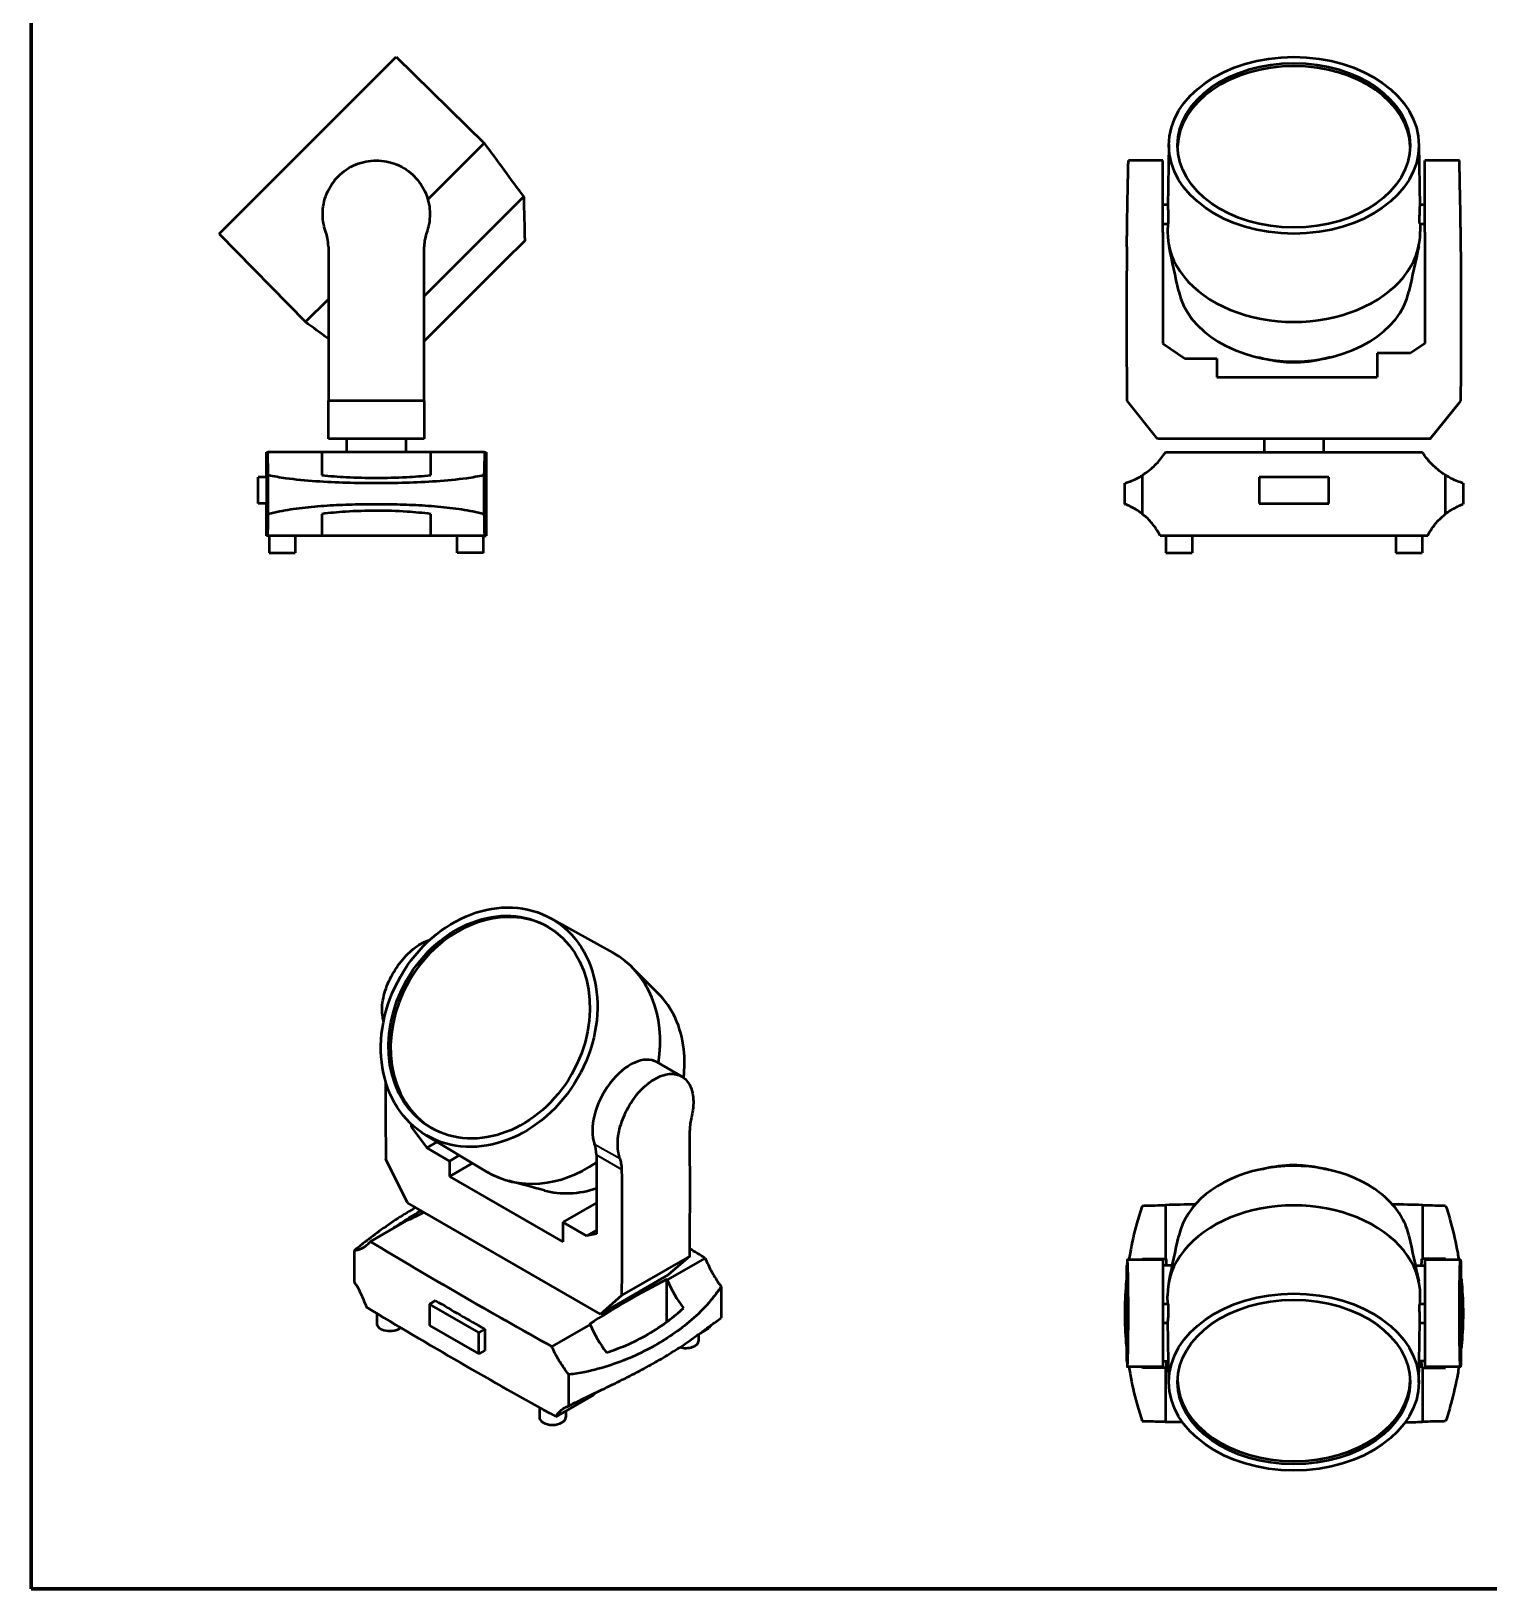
# Model space of a CAD drawing. Header units: millimetres. Extents: x 20 to 2980, y 20 to 2980.
# Drawn here: x 20 to 1693, y 20 to 1807 of the extents above; entities that cross this region are included whole.
import ezdxf

# ---------------------------------------------------------------- set-up
doc = ezdxf.new("R2010")
doc.units = ezdxf.units.MM
for name, color, linetype, lineweight in [('Border (ANSI)', 7, 'Continuous', 70), ('Visible (ISO)', 7, 'Continuous', 50), ('Visible Narrow (ISO)', 7, 'Continuous', 35)]:
    doc.layers.add(name, color=color, linetype=linetype, lineweight=lineweight)

# ---------------------------------------------------------------- blocks, each defined once
blk = doc.blocks.new('Borders Chauvet')
at = {"layer": 'Border (ANSI)'}
for p, q in [((20, 20), (20, 2980)), ((2980, 20), (20, 20))]:
    blk.add_line(p, q, dxfattribs=at)

msp = doc.modelspace()

# ---------------------------------------------------------------- linework, layer by layer
at = {"layer": 'Visible (ISO)'}
for p, q in [((235.8, 1574.8), (438.8, 1777.7)), ((438.8, 1777.7), (539.9, 1678.7)), ((475.3, 1614.2), (539.9, 1678.7)), ((1325.7, 1677.3), (1324.7, 1606.2)), ((1612.7, 1677.3), (1613.8, 1606.2)), ((1319, 1658.9), (1279.3, 1658.9)), ((1319, 1576.7), (1319, 1658.9)), ((1619.4, 1576.7), (1619.4, 1658.9)), ((1659.2, 1658.9), (1619.4, 1658.9)), ((1319, 1608.4), (1324.7, 1608.4)), ((1613.8, 1608.4), (1619.4, 1608.4)), ((235.8, 1574.8), (334.8, 1473.7)), ((1319, 1586.4), (1324.7, 1586.4)), ((1319, 1576.7), (1319, 1559.9)), ((1324.4, 1586.4), (1324.2, 1577.3)), ((1613.8, 1586.4), (1619.4, 1586.4)), ((1614.1, 1586.4), (1614.2, 1577.3)), ((1619.4, 1576.7), (1619.4, 1559.9)), ((361.1, 1559.9), (361.1, 1383.2)), ((471.1, 1383.2), (471.1, 1559.9)), ((586.5, 1566.9), (563.4, 1543.9)), ((1319, 1559.9), (1319, 1449.1)), ((1619.4, 1559.9), (1619.4, 1449.1)), ((563.4, 1543.9), (471.1, 1451.6)), ((334.8, 1473.7), (361.1, 1500)), ((1319, 1449.1), (1344, 1431.9)), ((1619.4, 1449.1), (1603.2, 1437.9)), ((1344, 1431.9), (1380.7, 1431.9)), ((1380.7, 1431.9), (1380.7, 1410.5)), ((1603.2, 1437.9), (1564.7, 1437.9)), ((1564.7, 1437.9), (1564.7, 1410.5)), ((1380.7, 1410.5), (1564.7, 1410.5)), ((471.1, 1383.2), (361.1, 1383.2)), ((361.1, 1339.4), (361.1, 1383.2)), ((471.1, 1383.2), (471.1, 1339.4)), ((1312.7, 1339.4), (1277.7, 1383.2)), ((1625.8, 1339.4), (1660.8, 1383.2)), ((290.1, 1324.1), (291.6, 1324.1)), ((290.1, 1295.4), (290.1, 1324.1)), ((353.6, 1324.1), (291.6, 1324.1)), ((478.6, 1324.1), (353.6, 1324.1)), ((353.6, 1324.1), (353.6, 1297.8)), ((471.1, 1339.4), (361.1, 1339.4)), ((382.1, 1339.4), (382.1, 1324.1)), ((450.1, 1339.4), (450.1, 1324.1)), ((540.3, 1324.1), (478.6, 1324.1)), ((478.6, 1297.8), (478.6, 1324.1)), ((540.3, 1324.1), (542.1, 1324.1)), ((542.1, 1324.1), (542.1, 1228.4)), ((1625.8, 1339.4), (1312.7, 1339.4)), ((1321.7, 1324.1), (1616.7, 1324.1)), ((1435.2, 1339.4), (1435.2, 1324.1)), ((1503.2, 1339.4), (1503.2, 1324.1)), ((290.2, 1295.4), (280.5, 1295.4)), ((280.5, 1265.4), (280.5, 1295.4)), ((290.2, 1295.4), (290.2, 1265.4)), ((292.2, 1253.5), (292.2, 1297.7)), ((539.6, 1297.7), (539.6, 1253.6)), ((1275.1, 1264.7), (1275.1, 1288.6)), ((1295, 1297.6), (1295, 1253.6)), ((1509.2, 1295.4), (1429.2, 1295.4)), ((1429.2, 1295.4), (1429.2, 1265.4)), ((1509.2, 1265.4), (1509.2, 1295.4)), ((1643.4, 1253.5), (1643.4, 1297.7)), ((1663.4, 1288.6), (1663.4, 1264.7)), ((290.2, 1265.4), (280.5, 1265.4)), ((290.1, 1228.4), (290.1, 1265.4)), ((353.6, 1253.3), (353.6, 1228.4)), ((478.6, 1228.4), (478.6, 1253.3)), ((1429.2, 1265.4), (1509.2, 1265.4)), ((291.8, 1228.4), (290.1, 1228.4)), ((353.6, 1228.4), (291.8, 1228.4)), ((293, 1228.4), (293, 1208.6)), ((323.2, 1228.4), (323.2, 1208.6)), ((478.6, 1228.4), (353.6, 1228.4)), ((540.2, 1228.4), (478.6, 1228.4)), ((509, 1208.6), (509, 1228.4)), ((539.2, 1208.6), (539.2, 1228.4)), ((540.2, 1228.4), (542.1, 1228.4)), ((1622.8, 1228.4), (1315.7, 1228.4)), ((1322.2, 1228.4), (1322.2, 1208.6)), ((1352.3, 1228.4), (1352.3, 1208.6)), ((1586.2, 1228.4), (1586.2, 1208.6)), ((1616.3, 1228.4), (1616.3, 1208.6)), ((293, 1208.6), (323.2, 1208.6)), ((539.2, 1208.6), (509, 1208.6)), ((1322.2, 1208.6), (1352.3, 1208.6)), ((1586.2, 1208.6), (1616.3, 1208.6)), ((615.9, 789.6), (687.4, 750.1)), ((766.8, 607.9), (738.4, 624.2)), ((456.3, 553.3), (456.3, 550)), ((458.5, 551.3), (456.3, 550)), ((456.3, 550), (474, 525.9)), ((472.4, 541.1), (542.4, 499)), ((486.1, 532.9), (474, 525.9)), ((474, 525.9), (500, 510.9)), ((451.8, 463.1), (427.1, 513.1)), ((511.6, 517.5), (500, 510.9)), ((500, 510.9), (500, 493.3)), ((526.4, 508.6), (500, 493.3)), ((668.8, 517.9), (668.8, 427.4)), ((500, 493.3), (630.1, 418.2)), ((648.3, 497.5), (648.3, 497.5)), ((673.3, 335.3), (451.8, 463.1)), ((668.8, 463), (630.1, 440.6)), ((1321.7, 460.3), (1321.7, 398.7)), ((1616.7, 460.4), (1616.7, 398.7)), ((452.9, 443.8), (409.3, 418.6)), ((452.9, 443.8), (453.7, 443.4)), ((657.3, 424.9), (630.1, 440.6)), ((630.1, 440.6), (630.1, 418.2)), ((668.8, 431.5), (657.3, 424.9)), ((668.8, 427.4), (657.3, 424.9)), ((390.8, 408.2), (390.8, 372.3)), ((775.8, 401.7), (698, 356.8)), ((793.6, 399.6), (749.9, 374.4)), ((775.8, 401.7), (751, 380.2)), ((1319, 397.7), (1278.1, 397.7)), ((1295.3, 398.7), (1321.7, 398.7)), ((1319, 397.7), (1319, 274.7)), ((1322.8, 398.7), (1321.7, 398.7)), ((1616.7, 398.7), (1615.7, 398.7)), ((1643.1, 398.7), (1616.7, 398.7)), ((1619.4, 397.7), (1619.4, 274.7)), ((1660.4, 397.7), (1619.4, 397.7)), ((751, 380.2), (673.3, 335.3)), ((1277.1, 391.2), (1277.6, 391.2)), ((1277.1, 391.2), (1277.1, 281.2)), ((1329.8, 391.2), (1319, 391.2)), ((1332.3, 391.2), (1332.3, 391.2)), ((1608.6, 391.2), (1619.4, 391.2)), ((1661.3, 391.2), (1660.9, 391.2)), ((1661.3, 281.2), (1661.3, 391.2)), ((749.9, 374.4), (749.2, 374.8)), ((749.2, 374.8), (749.2, 326)), ((811.9, 366.9), (811.9, 330.9)), ((484.2, 350.7), (477.3, 346.7)), ((533.8, 314), (477.3, 346.7)), ((477.3, 346.7), (477.3, 322.2)), ((673.3, 335.3), (698, 356.8)), ((1319, 347.2), (1324.7, 347.2)), ((1324.4, 347.2), (1324.2, 356.3)), ((1613.8, 347.2), (1619.4, 347.2)), ((1614.1, 347.2), (1614.2, 356.3)), ((416.7, 336), (416.7, 324.6)), ((477.3, 322.2), (533.8, 289.5)), ((661.5, 323.4), (617.7, 298.1)), ((660.8, 323.8), (661.5, 323.4)), ((1319, 325.2), (1324.7, 325.2)), ((1325.7, 256.2), (1324.7, 327.4)), ((1612.7, 256.2), (1613.8, 327.4)), ((1613.8, 325.2), (1619.4, 325.2)), ((540.7, 318), (533.8, 314)), ((533.8, 289.5), (533.8, 314)), ((540.7, 318), (540.7, 293.5)), ((786.2, 305), (786.2, 312.1)), ((797.7, 319), (787.7, 313.1)), ((540.7, 293.5), (533.8, 289.5)), ((1277.6, 281.2), (1277.1, 281.2)), ((1319, 274.7), (1278.1, 274.7)), ((1321.7, 273.7), (1295.3, 273.7)), ((1319, 281.2), (1325.4, 281.2)), ((1321.7, 273.7), (1322.8, 273.7)), ((1321.7, 273.7), (1321.7, 211.9)), ((1619.4, 281.2), (1613.1, 281.2)), ((1615.7, 273.7), (1616.7, 273.7)), ((1616.7, 273.7), (1616.7, 211.6)), ((1616.7, 273.7), (1643.1, 273.7)), ((1660.4, 274.7), (1619.4, 274.7)), ((1660.9, 281.2), (1661.3, 281.2)), ((637, 229.9), (637, 265.9)), ((665.8, 242.8), (622.1, 217.5)), ((603.3, 228), (603.3, 216.9)), ((633.5, 224.1), (633.5, 216.9))]:
    msp.add_line(p, q, dxfattribs=at)
for centre, radius, start, end in [((8841.3, 1476.9), 7564.2, 179.37153, 180.71002), ((-5902.8, 1476.9), 7564.2, 359.28998, 0.62847), ((1469.9, -5586.2), 6048.4, 91.07877, 91.40395), ((1469.9, -5586.2), 6048.4, 88.60915, 88.93515), ((338.3, 336.2), 986.4, 3.1963, 3.6327), ((2600.2, 336.2), 986.4, 176.3673, 176.8037), ((338.3, 336.2), 986.4, 356.3673, 356.8037), ((2600.2, 336.2), 986.4, 183.1963, 183.6327), ((1474.6, 6987.1), 6777, 268.70707, 268.87178), ((1474.6, 6987.1), 6777, 271.03539, 271.20135)]:
    msp.add_arc(centre, radius, start, end, dxfattribs=at)
for centre, major_axis, ratio in [((1469.2, 1676.3), (-143.5, 0), 0.707107), ((1469.2, 1676.3), (-133.5, 0), 0.707107), ((545.7, 664.5), (71.7, 124.3), 0.816497), ((545.7, 664.5), (66.7, 115.6), 0.816497), ((1469.2, 257.3), (-143.5, 0), 0.707107), ((1469.2, 257.3), (-133.5, 0), 0.707107)]:
    msp.add_ellipse(centre, major_axis=major_axis, ratio=ratio, dxfattribs=at)
for centre, major_axis, ratio, start_param, end_param in [((1469.2, 1672.7), (-133.5, 0), 0.707107, 3.16032, 6.264458), ((490.7, 1522.8), (94.5, 94.4), 0.000437, 6.282676, 7.119323), ((490.7, 1522.8), (-94.5, -94.4), 0.000437, 3.97773, 4.449789), ((1469.2, 1576.2), (145, 0), 0.707107, 3.130992, 6.293786), ((490.7, 1522.8), (-94.5, -94.4), 0.000437, 4.44979, 4.920885), ((1469.2, 1522.8), (133.6, 0.1), 0.706764, 3.291835, 6.131499), ((548.2, 663), (-66.8, -115.6), 0.816497, 3.154835, 6.269943), ((616.4, 623.6), (72.5, 125.6), 0.816497, 5.150399, 6.298178), ((654.2, 601.8), (66.9, 115.7), 0.816244, 5.447732, 6.069689), ((707.6, 571), (30.7, 53.3), 0.57735, 0, 2.699331), ((654.2, 601.8), (-66.9, -115.7), 0.816244, 2.048555, 2.306139), ((5775.4, -2498.2), (-3782.1, 6550.8), 0.57735, 0.783357, 0.79779), ((-4572.5, 3566), (3782.1, -6550.8), 0.57735, 0.773006, 0.796367), ((633.4, 497.5), (-25, -43.3), 0.57735, 2.356194, 2.699331), ((616.4, 623.6), (-72.5, -125.6), 0.816497, 6.268193, 7.328389), ((-4650.3, 3521.1), (-3782.1, 6550.8), 0.57735, 3.914599, 3.93796), ((1469.2, 410.8), (-133.6, 0.1), 0.707449, 3.876689, 6.132397), ((654.2, 601.8), (-66.9, -115.7), 0.816244, 0.215424, 0.742686), ((1469.2, 410.8), (133.6, -0.1), 0.707449, 0.263037, 0.735097), ((-198.2, 870.8), (986.4, 0), 0.57735, 5.434385, 5.457572), ((1469.2, 357.4), (-145, 0), 0.707107, 3.130992, 6.293786), ((402.4, 510.1), (42.4, -73.4), 0.57735, 6.059035, 6.064373), ((1469.2, 410.8), (133.6, -0.1), 0.707449, 0.151698, 0.263037), ((5308.2, 3122.2), (-6777, 0), 0.57735, 0.762832, 0.806366), ((-3585.8, -2009), (6048.4, 0), 0.57735, 0.761123, 0.765358), ((1401.1, -52.6), (-986.4, 0), 0.57735, 5.434385, 5.561189), ((800.5, 382.4), (-42.4, 73.4), 0.57735, 1.351984, 1.794947), ((5308.2, 3044.1), (6777, 0), 0.57735, 3.903529, 3.948855), ((5308.2, 3098.8), (6777, 0), 0.57735, 3.920289, 3.932094), ((431.7, 324.6), (-15.1, 0), 0.57735, 0, 2.52896), ((712.1, 331.3), (42.4, -73.4), 0.57735, 4.493577, 4.936539), ((771.1, 305), (15.1, 0), 0.57735, 4.259018, 6.283185), ((1469.2, 260.8), (133.5, 0), 0.707107, 3.16032, 6.264458), ((712.6, 188.7), (-37, 64.1), 0.57735, 0.274539, 0.320337), ((618.4, 216.9), (15.1, 0), 0.57735, 3.141593, 6.283185)]:
    msp.add_ellipse(centre, major_axis=major_axis, ratio=ratio, start_param=start_param, end_param=end_param, dxfattribs=at)
for points in [[(539.9, 1678.7), (555, 1658.3), (570.1, 1637.8), (585.3, 1617.3)], [(585.3, 1617.3), (585.7, 1600.5), (586.1, 1583.7), (586.5, 1566.9)], [(1324.7, 1606.2), (1324.7, 1605.9), (1324.7, 1605.6), (1324.7, 1605.2)], [(1337.1, 1508.6), (1333.4, 1526), (1329.6, 1543.4), (1325.9, 1560.8)], [(1612.6, 1560.8), (1608.8, 1543.4), (1605.1, 1526), (1601.3, 1508.6)], [(361.1, 1454.3), (352.4, 1460.7), (343.6, 1467.2), (334.8, 1473.7)], [(1438.6, 1430.5), (1435, 1431.4), (1431.4, 1432.2), (1427.8, 1433)], [(1510.9, 1433.1), (1507.3, 1432.3), (1503.7, 1431.4), (1500.1, 1430.6)], [(709.1, 733.8), (719.3, 723.6), (729.4, 713.5), (739.6, 703.3)], [(1429.2, 501), (1432.7, 501.7), (1436.1, 502.5), (1439.6, 503.3)], [(1499.1, 503.2), (1502.6, 502.4), (1506.1, 501.7), (1509.6, 500.9)], [(609, 477.2), (595.4, 480.8), (581.8, 484.5), (568.1, 488.2)], [(1325.9, 372.8), (1329.6, 390.2), (1333.4, 407.6), (1337.1, 425)], [(1601.3, 425), (1605.1, 407.7), (1608.8, 390.4), (1612.5, 373.2)], [(1295.2, 397.7), (1295.2, 398), (1295.3, 398.3), (1295.3, 398.7)], [(1643.3, 397.7), (1643.2, 398), (1643.2, 398.3), (1643.1, 398.7)], [(799.7, 321.9), (799, 321), (798.3, 320), (797.7, 319)], [(1324.7, 328.4), (1324.7, 328), (1324.7, 327.7), (1324.7, 327.4)], [(1295.3, 273.7), (1295.3, 274), (1295.2, 274.3), (1295.2, 274.7)], [(1643.1, 273.7), (1643.2, 274), (1643.2, 274.3), (1643.3, 274.7)]]:
    msp.add_open_spline(points, degree=3, dxfattribs=at)
for points, knots in [([(358.2, 1576.7), (357.2, 1579.6), (356.4, 1582.6), (355, 1589.6), (354.6, 1593.6), (354.6, 1601.3), (355, 1605.3), (356.6, 1613.2), (357.7, 1617.2), (360.9, 1624.8), (362.8, 1628.4), (367.4, 1635.1), (369.9, 1638.2), (375.4, 1643.6), (378.5, 1646.2), (385.2, 1650.7), (388.8, 1652.7), (396.4, 1655.8), (400.3, 1657), (408.3, 1658.6), (412.3, 1658.9), (416.1, 1658.9), (420, 1658.9), (424, 1658.6), (431.9, 1657), (435.9, 1655.8), (443.5, 1652.7), (447.1, 1650.7), (453.8, 1646.2), (456.9, 1643.6), (462.3, 1638.2), (464.9, 1635.1), (469.4, 1628.4), (471.4, 1624.8), (474.5, 1617.2), (475.7, 1613.2), (477.3, 1605.3), (477.6, 1601.3), (477.6, 1593.6), (477.3, 1589.6), (475.9, 1582.6), (475.1, 1579.6), (474, 1576.7)], [25.771346, 25.771346, 25.771346, 25.771346, 26.642704, 26.642704, 27.801117, 27.801117, 28.959647, 28.959647, 30.118177, 30.118177, 31.276707, 31.276707, 32.435237, 32.435237, 33.593552, 33.593552, 34.751867, 34.751867, 35.910183, 35.910183, 37.068498, 37.068498, 37.068498, 38.226813, 38.226813, 39.385128, 39.385128, 40.543443, 40.543443, 41.701758, 41.701758, 42.860288, 42.860288, 44.018818, 44.018818, 45.177348, 45.177348, 46.335878, 46.335878, 47.494292, 47.494292, 48.36565, 48.36565, 48.36565, 48.36565]), ([(1277.8, 1576.7), (1277.8, 1579.6), (1277.9, 1582.6), (1278, 1589.6), (1278, 1593.6), (1278.1, 1601.3), (1278.2, 1605.3), (1278.3, 1613.2), (1278.4, 1617.2), (1278.6, 1624.8), (1278.6, 1628.4), (1278.8, 1635.1), (1278.8, 1638.2), (1279, 1643.6), (1279, 1646.2), (1279.1, 1650.7), (1279.2, 1652.7), (1279.2, 1655.8), (1279.3, 1657), (1279.3, 1658.6), (1279.3, 1658.9), (1279.3, 1658.9)], [-29.831401, -29.831401, -29.831401, -29.831401, -28.960043, -28.960043, -27.801629, -27.801629, -26.643099, -26.643099, -25.484569, -25.484569, -24.326039, -24.326039, -23.167509, -23.167509, -22.009194, -22.009194, -20.850879, -20.850879, -19.692564, -19.692564, -18.534249, -18.534249, -18.534249, -18.534249]), ([(1660.7, 1576.7), (1660.7, 1579.6), (1660.6, 1582.6), (1660.5, 1589.6), (1660.5, 1593.6), (1660.3, 1601.3), (1660.3, 1605.3), (1660.1, 1613.2), (1660.1, 1617.2), (1659.9, 1624.8), (1659.8, 1628.4), (1659.7, 1635.1), (1659.6, 1638.2), (1659.5, 1643.6), (1659.5, 1646.2), (1659.4, 1650.7), (1659.3, 1652.7), (1659.2, 1655.8), (1659.2, 1657), (1659.2, 1658.6), (1659.2, 1658.9), (1659.2, 1658.9)], [25.771346, 25.771346, 25.771346, 25.771346, 26.642704, 26.642704, 27.801117, 27.801117, 28.959647, 28.959647, 30.118177, 30.118177, 31.276707, 31.276707, 32.435237, 32.435237, 33.593552, 33.593552, 34.751867, 34.751867, 35.910183, 35.910183, 37.068498, 37.068498, 37.068498, 37.068498]), ([(1324.7, 1605.2), (1324.7, 1604.2), (1324.7, 1603), (1324.8, 1600.3), (1324.8, 1598.8), (1324.9, 1596.1), (1324.9, 1594.6), (1325, 1591.9), (1325, 1590.6), (1325, 1588.7), (1324.9, 1587.8), (1324.8, 1586.7), (1324.7, 1586.4), (1324.7, 1586.4), (1324.7, 1586.4), (1324.7, 1586.4)], [1.656979, 1.656979, 1.656979, 1.656979, 2.071269, 2.071269, 2.485559, 2.485559, 2.899759, 2.899759, 3.313958, 3.313958, 3.728813, 3.728813, 4.143667, 4.143667, 4.14411, 4.14411, 4.14411, 4.14411]), ([(1613.8, 1586.4), (1613.8, 1586.4), (1613.8, 1586.4), (1613.7, 1586.4), (1613.7, 1586.7), (1613.5, 1587.8), (1613.5, 1588.7), (1613.5, 1590.6), (1613.5, 1591.9), (1613.5, 1594.6), (1613.6, 1596.1), (1613.7, 1598.8), (1613.7, 1600.3), (1613.8, 1603), (1613.8, 1604.2), (1613.8, 1605.6), (1613.8, 1605.9), (1613.8, 1606.2)], [2.488508, 2.488508, 2.488508, 2.488508, 2.488952, 2.488952, 2.903806, 2.903806, 3.31866, 3.31866, 3.73286, 3.73286, 4.147059, 4.147059, 4.561349, 4.561349, 4.975639, 4.975639, 5.126223, 5.126223, 5.126223, 5.126223]), ([(361.1, 1559.9), (361.1, 1563.1), (360.8, 1566.3), (359.7, 1572), (359.1, 1574.4), (358.2, 1576.7)], [-7.534101, -7.534101, -7.534101, -7.534101, -6.592295, -6.592295, -5.88393, -5.88393, -5.88393, -5.88393]), ([(474, 1576.7), (473.2, 1574.4), (472.5, 1572), (471.4, 1566.3), (471.1, 1563.1), (471.1, 1559.9)], [-24.252006, -24.252006, -24.252006, -24.252006, -23.543642, -23.543642, -22.601836, -22.601836, -22.601836, -22.601836]), ([(1277.6, 1559.9), (1277.6, 1563.1), (1277.6, 1566.3), (1277.7, 1572), (1277.7, 1574.4), (1277.8, 1576.7)], [7.533868, 7.533868, 7.533868, 7.533868, 8.475673, 8.475673, 9.184038, 9.184038, 9.184038, 9.184038]), ([(1660.9, 1559.9), (1660.9, 1563.1), (1660.8, 1566.3), (1660.8, 1572), (1660.7, 1574.4), (1660.7, 1576.7)], [-7.534101, -7.534101, -7.534101, -7.534101, -6.592295, -6.592295, -5.88393, -5.88393, -5.88393, -5.88393]), ([(1500.1, 1430.6), (1487.4, 1427.6), (1474.9, 1426.7), (1455.1, 1427.5), (1446.7, 1428.7), (1438.6, 1430.5)], [20.371301, 20.371301, 20.371301, 20.371301, 24.398404, 24.398404, 27.447439, 27.447439, 27.447439, 27.447439]), ([(292.2, 1297.7), (292.2, 1298.2), (292.2, 1298.7), (292.1, 1302.4), (292, 1305.9), (291.8, 1313.4), (291.7, 1317.7), (291.6, 1322.9), (291.6, 1323.5), (291.6, 1324.1)], [17.28441, 17.28441, 17.28441, 17.28441, 17.559767, 17.559767, 19.156061, 19.156061, 20.75195, 20.75195, 20.9564, 20.9564, 20.9564, 20.9564]), ([(540.3, 1324.1), (540.3, 1323.5), (540.3, 1322.9), (540.2, 1317.7), (540.1, 1313.4), (539.9, 1305.9), (539.8, 1302.4), (539.7, 1298.7), (539.6, 1298.2), (539.6, 1297.7)], [-46.500101, -46.500101, -46.500101, -46.500101, -46.296093, -46.296093, -44.700345, -44.700345, -43.103729, -43.103729, -42.825589, -42.825589, -42.825589, -42.825589]), ([(1295, 1297.6), (1295.8, 1298.1), (1296.7, 1298.7), (1302.1, 1302.4), (1306.4, 1305.9), (1313.9, 1313.4), (1317.4, 1317.7), (1321, 1322.9), (1321.3, 1323.5), (1321.7, 1324.1)], [17.274552, 17.274552, 17.274552, 17.274552, 17.560323, 17.560323, 19.156674, 19.156674, 20.752575, 20.752575, 20.957039, 20.957039, 20.957039, 20.957039]), ([(1643.4, 1297.7), (1642.6, 1298.2), (1641.7, 1298.7), (1636.3, 1302.4), (1632.1, 1305.9), (1624.6, 1313.4), (1621, 1317.7), (1617.5, 1322.9), (1617.1, 1323.5), (1616.7, 1324.1)], [17.28441, 17.28441, 17.28441, 17.28441, 17.559767, 17.559767, 19.156061, 19.156061, 20.75195, 20.75195, 20.9564, 20.9564, 20.9564, 20.9564]), ([(539.6, 1297.7), (533.1, 1296.3), (526.4, 1295.2), (508.4, 1292.6), (496.8, 1291.5), (473.5, 1289.9), (461.6, 1289.4), (438.4, 1288.7), (426.9, 1288.6), (405, 1288.6), (393.6, 1288.7), (370.3, 1289.4), (358.5, 1289.9), (335.1, 1291.5), (323.5, 1292.6), (305.5, 1295.2), (298.8, 1296.3), (292.2, 1297.7)], [1.251651, 1.251651, 1.251651, 1.251651, 3.283473, 3.283473, 6.566945, 6.566945, 9.850418, 9.850418, 13.13389, 13.13389, 16.416517, 16.416517, 19.699144, 19.699144, 22.981771, 22.981771, 25.022756, 25.022756, 25.022756, 25.022756]), ([(353.6, 1297.8), (362.9, 1296.9), (372.3, 1296.2), (393.3, 1295.1), (405, 1294.9), (427.2, 1294.9), (438.9, 1295.1), (459.9, 1296.2), (469.3, 1296.9), (478.6, 1297.8)], [-19.300951, -19.300951, -19.300951, -19.300951, -16.67456, -16.67456, -13.332528, -13.332528, -9.999396, -9.999396, -7.364945, -7.364945, -7.364945, -7.364945]), ([(1275.1, 1288.6), (1275.1, 1288.6), (1275.5, 1288.7), (1277.6, 1289.4), (1279.1, 1289.9), (1283.3, 1291.5), (1285.9, 1292.6), (1290.8, 1295.1), (1292.9, 1296.3), (1295, 1297.6)], [-13.105462, -13.105462, -13.105462, -13.105462, -9.829096, -9.829096, -6.552731, -6.552731, -3.276365, -3.276365, -1.245767, -1.245767, -1.245767, -1.245767]), ([(1663.4, 1288.6), (1663.4, 1288.6), (1662.9, 1288.7), (1660.9, 1289.4), (1659.3, 1289.9), (1655.2, 1291.5), (1652.5, 1292.6), (1647.6, 1295.2), (1645.5, 1296.3), (1643.4, 1297.7)], [13.13389, 13.13389, 13.13389, 13.13389, 16.416517, 16.416517, 19.699144, 19.699144, 22.981771, 22.981771, 25.022756, 25.022756, 25.022756, 25.022756]), ([(291.8, 1228.4), (291.8, 1231.2), (291.8, 1233.9), (291.9, 1240.6), (292, 1244.3), (292.1, 1249.6), (292.2, 1251.7), (292.2, 1253.5)], [-19.011671, -19.011671, -19.011671, -19.011671, -18.122626, -18.122626, -16.729075, -16.729075, -15.842226, -15.842226, -15.842226, -15.842226]), ([(292.2, 1253.5), (296.5, 1254.7), (300.8, 1255.6), (313.4, 1258.1), (322.2, 1259.5), (340.6, 1261.6), (350.1, 1262.4), (369.2, 1263.7), (378.9, 1264.1), (397.8, 1264.6), (407.1, 1264.7), (424.8, 1264.7), (434.1, 1264.6), (453, 1264.1), (462.7, 1263.7), (481.8, 1262.4), (491.3, 1261.6), (509.7, 1259.5), (518.6, 1258.1), (531.1, 1255.6), (535.4, 1254.7), (539.6, 1253.6)], [-31.251474, -31.251474, -31.251474, -31.251474, -29.912699, -29.912699, -27.252948, -27.252948, -24.593198, -24.593198, -21.933447, -21.933447, -19.273697, -19.273697, -16.613946, -16.613946, -13.954195, -13.954195, -11.294445, -11.294445, -8.634694, -8.634694, -7.302508, -7.302508, -7.302508, -7.302508]), ([(478.6, 1253.3), (469.6, 1254.5), (460.5, 1255.3), (439.4, 1256.7), (427.5, 1257), (404.7, 1257), (392.7, 1256.7), (371.7, 1255.3), (362.6, 1254.5), (353.6, 1253.3)], [-19.749741, -19.749741, -19.749741, -19.749741, -17.162691, -17.162691, -13.739582, -13.739582, -10.304687, -10.304687, -7.727747, -7.727747, -7.727747, -7.727747]), ([(539.6, 1253.6), (539.7, 1251.7), (539.8, 1249.7), (539.9, 1244.3), (540, 1240.6), (540.1, 1233.9), (540.1, 1231.2), (540.2, 1228.4)], [-6.463777, -6.463777, -6.463777, -6.463777, -5.57415, -5.57415, -4.180613, -4.180613, -3.291632, -3.291632, -3.291632, -3.291632]), ([(1295, 1253.6), (1293.6, 1254.7), (1292.3, 1255.6), (1288.6, 1258.1), (1286.3, 1259.5), (1282.3, 1261.6), (1280.5, 1262.4), (1277.8, 1263.7), (1276.7, 1264.1), (1275.4, 1264.6), (1275.1, 1264.7), (1275.1, 1264.7)], [7.325159, 7.325159, 7.325159, 7.325159, 8.634694, 8.634694, 11.294445, 11.294445, 13.954195, 13.954195, 16.613946, 16.613946, 19.273697, 19.273697, 19.273697, 19.273697]), ([(1315.7, 1228.4), (1314.3, 1231.2), (1312.7, 1233.9), (1308.2, 1240.6), (1305.1, 1244.3), (1299.7, 1249.7), (1297.4, 1251.7), (1295, 1253.6)], [25.595497, 25.595497, 25.595497, 25.595497, 26.484903, 26.484903, 27.878585, 27.878585, 28.776406, 28.776406, 28.776406, 28.776406]), ([(1622.8, 1228.4), (1624.2, 1231.2), (1625.8, 1233.9), (1630.3, 1240.6), (1633.3, 1244.3), (1638.7, 1249.6), (1641, 1251.7), (1643.4, 1253.5)], [-19.011671, -19.011671, -19.011671, -19.011671, -18.122626, -18.122626, -16.729075, -16.729075, -15.842226, -15.842226, -15.842226, -15.842226]), ([(1643.4, 1253.5), (1644.8, 1254.7), (1646.1, 1255.6), (1649.8, 1258.1), (1652.2, 1259.5), (1656.2, 1261.6), (1657.9, 1262.4), (1660.7, 1263.7), (1661.7, 1264.1), (1663.1, 1264.6), (1663.4, 1264.7), (1663.4, 1264.7)], [-31.251474, -31.251474, -31.251474, -31.251474, -29.912699, -29.912699, -27.252948, -27.252948, -24.593198, -24.593198, -21.933447, -21.933447, -19.273697, -19.273697, -19.273697, -19.273697]), ([(424.6, 671.5), (424.1, 673), (423.7, 674.5), (423, 679), (422.7, 682.1), (422.8, 688.4), (423.1, 691.7), (424.3, 698.8), (425.2, 702.5), (427.5, 709.9), (429, 713.6), (432.3, 720.9), (434.1, 724.4), (438.1, 731.1), (440.3, 734.4), (445.1, 740.8), (447.7, 743.9), (453.1, 749.5), (455.9, 752.1), (461.6, 756.6), (464.4, 758.5), (469.9, 761.6), (472.7, 763), (476.2, 764.2), (477, 764.5), (477.7, 764.7)], [-29.599136, -29.599136, -29.599136, -29.599136, -28.960043, -28.960043, -27.801629, -27.801629, -26.643099, -26.643099, -25.484569, -25.484569, -24.326039, -24.326039, -23.167509, -23.167509, -22.009194, -22.009194, -20.850879, -20.850879, -19.692564, -19.692564, -18.534249, -18.534249, -17.375934, -17.375934, -17.064566, -17.064566, -17.064566, -17.064566]), ([(695.9, 513.6), (695.1, 515.6), (694.5, 517.7), (693.5, 522.8), (693.2, 526), (693.1, 532.3), (693.3, 535.8), (694.3, 543), (695.1, 546.7), (697.2, 554.2), (698.5, 558), (701.6, 565.4), (703.4, 569), (707.2, 575.7), (709.3, 579.1), (714, 585.6), (716.5, 588.7), (721.8, 594.3), (724.6, 596.9), (730.2, 601.5), (733, 603.4), (735.7, 605), (738.5, 606.6), (741.3, 607.9), (746.9, 609.8), (749.8, 610.5), (755.2, 611), (757.8, 610.8), (762.6, 609.9), (764.8, 609), (768.7, 606.7), (770.6, 605.2), (773.9, 601.5), (775.3, 599.3), (777.7, 594.4), (778.5, 591.6), (779.7, 585.7), (780, 582.5), (780.1, 576.2), (779.9, 572.8), (779, 566.5), (778.5, 563.7), (777.8, 560.9)], [25.771346, 25.771346, 25.771346, 25.771346, 26.642704, 26.642704, 27.801117, 27.801117, 28.959647, 28.959647, 30.118177, 30.118177, 31.276707, 31.276707, 32.435237, 32.435237, 33.593552, 33.593552, 34.751867, 34.751867, 35.910183, 35.910183, 37.068498, 37.068498, 37.068498, 38.226813, 38.226813, 39.385128, 39.385128, 40.543443, 40.543443, 41.701758, 41.701758, 42.860288, 42.860288, 44.018818, 44.018818, 45.177348, 45.177348, 46.335878, 46.335878, 47.494292, 47.494292, 48.36565, 48.36565, 48.36565, 48.36565]), ([(777.8, 560.9), (777.2, 558.6), (776.8, 556.3), (776, 551.2), (775.8, 548.5), (775.9, 545.9)], [-24.252006, -24.252006, -24.252006, -24.252006, -23.543642, -23.543642, -22.601836, -22.601836, -22.601836, -22.601836]), ([(698.1, 501), (698, 503.6), (697.8, 506.1), (697, 510.3), (696.5, 512), (695.9, 513.6)], [-7.534101, -7.534101, -7.534101, -7.534101, -6.592295, -6.592295, -5.88393, -5.88393, -5.88393, -5.88393]), ([(1439.6, 503.3), (1450.2, 505.6), (1461.3, 506.7), (1481.6, 506.2), (1490.5, 505.2), (1499.1, 503.2)], [57.509327, 57.509327, 57.509327, 57.509327, 61.241093, 61.241093, 64.277916, 64.277916, 64.277916, 64.277916]), ([(461.2, 457.7), (454.4, 453.7), (447.7, 449.5), (433.6, 440.3), (426.3, 435.3), (412.8, 425.4), (406.5, 420.6), (397.2, 413.3), (393.9, 410.6), (390.8, 408.2)], [-12.710807, -12.710807, -12.710807, -12.710807, -9.829096, -9.829096, -6.552731, -6.552731, -3.276365, -3.276365, -1.245767, -1.245767, -1.245767, -1.245767]), ([(434.3, 433.2), (439.8, 436.8), (445.6, 440.6), (456.8, 447.6), (462.1, 450.9), (467.5, 454.1)], [7.372979, 7.372979, 7.372979, 7.372979, 10.005567, 10.005567, 12.302748, 12.302748, 12.302748, 12.302748]), ([(1295.1, 459.6), (1292.9, 453.1), (1290.9, 446.4), (1285.9, 428.4), (1283.3, 416.8), (1280.8, 402.7), (1280.4, 400.2), (1280, 397.7)], [-24.983523, -24.983523, -24.983523, -24.983523, -22.953191, -22.953191, -19.670615, -19.670615, -18.969431, -18.969431, -18.969431, -18.969431]), ([(1295.1, 459.6), (1295.9, 459.6), (1296.7, 459.7), (1302.1, 459.8), (1306.4, 459.9), (1313.9, 460.1), (1317.4, 460.2), (1321, 460.3), (1321.3, 460.3), (1321.7, 460.3)], [-8.259283, -8.259283, -8.259283, -8.259283, -7.980124, -7.980124, -6.383667, -6.383667, -4.78775, -4.78775, -4.583266, -4.583266, -4.583266, -4.583266]), ([(1616.7, 460.4), (1617.1, 460.3), (1617.5, 460.3), (1621, 460.2), (1624.5, 460.2), (1632.1, 460), (1636.3, 459.8), (1641.8, 459.7), (1642.6, 459.7), (1643.4, 459.6)], [-46.500101, -46.500101, -46.500101, -46.500101, -46.296093, -46.296093, -44.700345, -44.700345, -43.103729, -43.103729, -42.825589, -42.825589, -42.825589, -42.825589]), ([(1643.4, 459.6), (1645.6, 453.2), (1647.6, 446.4), (1652.5, 428.4), (1655.1, 416.9), (1657.7, 402.7), (1658.1, 400.2), (1658.5, 397.7)], [1.251651, 1.251651, 1.251651, 1.251651, 3.283473, 3.283473, 6.566945, 6.566945, 7.269852, 7.269852, 7.269852, 7.269852]), ([(390.8, 408.2), (391.4, 408.3), (392, 408.3), (395.7, 409.1), (398.7, 410.2), (403.9, 413.2), (406.3, 415.2), (408.7, 417.9), (409, 418.3), (409.3, 418.6)], [17.274552, 17.274552, 17.274552, 17.274552, 17.560323, 17.560323, 19.156674, 19.156674, 20.752575, 20.752575, 20.957039, 20.957039, 20.957039, 20.957039]), ([(793.6, 399.6), (793.8, 399), (794.1, 398.3), (796.5, 392.6), (798.9, 387.6), (804.1, 378.3), (807, 373.7), (810.8, 368.4), (811.3, 367.6), (811.9, 366.9)], [-46.500101, -46.500101, -46.500101, -46.500101, -46.296093, -46.296093, -44.700345, -44.700345, -43.103729, -43.103729, -42.825589, -42.825589, -42.825589, -42.825589]), ([(1277.8, 394.1), (1277.7, 393.2), (1277.7, 392.6), (1277.6, 391.5), (1277.6, 391.2), (1277.6, 391.2)], [20.951898, 20.951898, 20.951898, 20.951898, 21.660263, 21.660263, 22.602069, 22.602069, 22.602069, 22.602069]), ([(1277.8, 278.2), (1277.8, 277.2), (1277.9, 276.4), (1278, 275), (1278, 274.7), (1278.1, 274.7), (1278.2, 275), (1278.3, 276.6), (1278.4, 277.8), (1278.6, 280.9), (1278.6, 282.9), (1278.8, 287.4), (1278.8, 289.9), (1279, 295.4), (1279, 298.5), (1279.1, 305.2), (1279.2, 308.8), (1279.2, 316.4), (1279.3, 320.4), (1279.3, 328.3), (1279.3, 332.3), (1279.3, 340), (1279.3, 344), (1279.3, 352), (1279.2, 355.9), (1279.2, 363.5), (1279.1, 367.1), (1279, 373.8), (1279, 376.9), (1278.8, 382.4), (1278.8, 384.9), (1278.6, 389.4), (1278.6, 391.4), (1278.4, 394.5), (1278.3, 395.7), (1278.2, 397.3), (1278.1, 397.7), (1278, 397.7), (1278, 397.3), (1277.9, 395.9), (1277.8, 395.1), (1277.8, 394.1)], [-29.831401, -29.831401, -29.831401, -29.831401, -28.960043, -28.960043, -27.801629, -27.801629, -26.643099, -26.643099, -25.484569, -25.484569, -24.326039, -24.326039, -23.167509, -23.167509, -22.009194, -22.009194, -20.850879, -20.850879, -19.692564, -19.692564, -18.534249, -18.534249, -17.375934, -17.375934, -16.217619, -16.217619, -15.059303, -15.059303, -13.900988, -13.900988, -12.742458, -12.742458, -11.583928, -11.583928, -10.425398, -10.425398, -9.266868, -9.266868, -8.108474, -8.108474, -7.237099, -7.237099, -7.237099, -7.237099]), ([(1660.7, 278.2), (1660.7, 277.2), (1660.6, 276.4), (1660.5, 275), (1660.5, 274.7), (1660.3, 274.7), (1660.3, 275), (1660.1, 276.6), (1660.1, 277.8), (1659.9, 280.9), (1659.8, 282.9), (1659.7, 287.4), (1659.6, 289.9), (1659.5, 295.4), (1659.5, 298.5), (1659.4, 305.2), (1659.3, 308.8), (1659.2, 316.4), (1659.2, 320.4), (1659.2, 328.3), (1659.2, 332.3), (1659.2, 336.2), (1659.2, 340), (1659.2, 344), (1659.2, 352), (1659.2, 355.9), (1659.3, 363.5), (1659.4, 367.1), (1659.5, 373.8), (1659.5, 376.9), (1659.6, 382.4), (1659.7, 384.9), (1659.8, 389.4), (1659.9, 391.4), (1660.1, 394.5), (1660.1, 395.7), (1660.3, 397.3), (1660.3, 397.7), (1660.5, 397.7), (1660.5, 397.3), (1660.6, 395.9), (1660.7, 395.1), (1660.7, 394.1)], [25.771346, 25.771346, 25.771346, 25.771346, 26.642704, 26.642704, 27.801117, 27.801117, 28.959647, 28.959647, 30.118177, 30.118177, 31.276707, 31.276707, 32.435237, 32.435237, 33.593552, 33.593552, 34.751867, 34.751867, 35.910183, 35.910183, 37.068498, 37.068498, 37.068498, 38.226813, 38.226813, 39.385128, 39.385128, 40.543443, 40.543443, 41.701758, 41.701758, 42.860288, 42.860288, 44.018818, 44.018818, 45.177348, 45.177348, 46.335878, 46.335878, 47.494292, 47.494292, 48.36565, 48.36565, 48.36565, 48.36565]), ([(1660.7, 394.1), (1660.7, 393.2), (1660.8, 392.6), (1660.8, 391.5), (1660.9, 391.2), (1660.9, 391.2)], [-24.252006, -24.252006, -24.252006, -24.252006, -23.543642, -23.543642, -22.601836, -22.601836, -22.601836, -22.601836]), ([(1277.1, 375.9), (1276.9, 373.9), (1276.7, 372), (1275.5, 358.4), (1275.1, 346.9), (1275.1, 325.1), (1275.5, 313.6), (1276.7, 300), (1276.9, 298.1), (1277.1, 296.1)], [-16.940703, -16.940703, -16.940703, -16.940703, -16.388038, -16.388038, -13.105462, -13.105462, -9.829096, -9.829096, -9.270506, -9.270506, -9.270506, -9.270506]), ([(1661.3, 375.9), (1661.6, 373.9), (1661.7, 372), (1662.9, 358.4), (1663.4, 346.9), (1663.4, 325), (1662.9, 313.6), (1661.7, 300), (1661.6, 298), (1661.3, 296.1)], [9.298608, 9.298608, 9.298608, 9.298608, 9.850418, 9.850418, 13.13389, 13.13389, 16.416517, 16.416517, 16.969133, 16.969133, 16.969133, 16.969133]), ([(405.1, 343), (404.1, 345.9), (403, 348.8), (399.9, 356.1), (397.8, 360.4), (394.1, 367.1), (392.5, 369.7), (390.8, 372.3)], [25.595497, 25.595497, 25.595497, 25.595497, 26.484903, 26.484903, 27.878585, 27.878585, 28.776406, 28.776406, 28.776406, 28.776406]), ([(811.9, 366.9), (808.8, 362.2), (805.5, 357.7), (796.3, 346.3), (790, 339.6), (776.4, 327), (769.1, 321.1), (754.1, 310.2), (746.3, 305.3), (730.9, 296.3), (722.4, 291.9), (704.6, 283.8), (695.1, 280), (675.6, 273.6), (665.6, 270.8), (649.3, 267.5), (643.1, 266.6), (637, 265.9)], [1.251651, 1.251651, 1.251651, 1.251651, 3.283473, 3.283473, 6.566945, 6.566945, 9.850418, 9.850418, 13.13389, 13.13389, 16.416517, 16.416517, 19.699144, 19.699144, 22.981771, 22.981771, 25.022756, 25.022756, 25.022756, 25.022756]), ([(680.2, 291.2), (687.8, 293.6), (695.3, 296.3), (711.5, 303.3), (720.1, 307.6), (735.9, 316.7), (743.7, 321.9), (757.3, 332.1), (763.1, 337), (768.6, 342.2)], [-19.300951, -19.300951, -19.300951, -19.300951, -16.67456, -16.67456, -13.332528, -13.332528, -9.999396, -9.999396, -7.364945, -7.364945, -7.364945, -7.364945]), ([(1324.7, 347.2), (1324.7, 347.2), (1324.7, 347.2), (1324.7, 347.2), (1324.8, 346.9), (1324.9, 345.8), (1325, 344.9), (1325, 343.9)], [5.8024663, 5.8024663, 5.8024663, 5.8024663, 5.80291, 5.80291, 6.2177642, 6.2177642, 6.6326185, 6.6326185, 6.6326185, 6.6326185]), ([(1325, 343.9), (1325, 342.9), (1325, 341.7), (1324.9, 339), (1324.9, 337.5), (1324.8, 334.8), (1324.8, 333.3), (1324.7, 330.6), (1324.7, 329.4), (1324.7, 328.4)], [0, 0, 0, 0, 0.414199, 0.414199, 0.828399, 0.828399, 1.242689, 1.242689, 1.656979, 1.656979, 1.656979, 1.656979]), ([(1613.5, 343.9), (1613.5, 344.9), (1613.5, 345.8), (1613.7, 346.9), (1613.7, 347.2), (1613.8, 347.2), (1613.8, 347.2), (1613.8, 347.2)], [0, 0, 0, 0, 0.4148543, 0.4148543, 0.8297085, 0.8297085, 0.8301522, 0.8301522, 0.8301522, 0.8301522]), ([(1613.8, 327.4), (1613.8, 327.7), (1613.8, 328), (1613.8, 329.4), (1613.8, 330.6), (1613.7, 333.3), (1613.7, 334.8), (1613.6, 337.5), (1613.5, 339), (1613.5, 341.7), (1613.5, 342.9), (1613.5, 343.9)], [4.825055, 4.825055, 4.825055, 4.825055, 4.975639, 4.975639, 5.38993, 5.38993, 5.80422, 5.80422, 6.218419, 6.218419, 6.632618, 6.632618, 6.632618, 6.632618]), ([(637, 229.9), (641, 231.9), (645, 233.9), (656.5, 239.6), (664.4, 243.4), (680.3, 251), (688.2, 254.8), (703.7, 262.5), (711.2, 266.3), (725.6, 273.9), (732.3, 277.7), (744.9, 284.9), (751.2, 288.7), (763.7, 296.6), (769.7, 300.6), (781.3, 308.6), (786.8, 312.5), (796.9, 319.9), (801.6, 323.4), (807.8, 327.9), (809.9, 329.4), (811.9, 330.9)], [-31.251474, -31.251474, -31.251474, -31.251474, -29.912699, -29.912699, -27.252948, -27.252948, -24.593198, -24.593198, -21.933447, -21.933447, -19.273697, -19.273697, -16.613946, -16.613946, -13.954195, -13.954195, -11.294445, -11.294445, -8.634694, -8.634694, -7.302508, -7.302508, -7.302508, -7.302508]), ([(637, 265.9), (636.4, 266.6), (635.8, 267.4), (631.9, 272.5), (628.8, 277.1), (623.3, 286.2), (620.8, 291.1), (618.3, 296.8), (618, 297.4), (617.7, 298.1)], [17.28441, 17.28441, 17.28441, 17.28441, 17.559767, 17.559767, 19.156061, 19.156061, 20.75195, 20.75195, 20.9564, 20.9564, 20.9564, 20.9564]), ([(1277.6, 281.2), (1277.6, 281.2), (1277.6, 280.9), (1277.7, 279.7), (1277.7, 279.1), (1277.8, 278.2)], [7.533868, 7.533868, 7.533868, 7.533868, 8.475673, 8.475673, 9.184038, 9.184038, 9.184038, 9.184038]), ([(1279.9, 274.7), (1280.3, 272.1), (1280.7, 269.5), (1283.3, 255.3), (1285.9, 243.7), (1290.8, 225.7), (1292.9, 219), (1295, 212.5)], [-7.27355, -7.27355, -7.27355, -7.27355, -6.552731, -6.552731, -3.276365, -3.276365, -1.245767, -1.245767, -1.245767, -1.245767]), ([(1658.6, 274.7), (1658.1, 272), (1657.7, 269.4), (1655.2, 255.1), (1652.5, 243.6), (1647.6, 225.5), (1645.5, 218.8), (1643.4, 212.3)], [18.966286, 18.966286, 18.966286, 18.966286, 19.699144, 19.699144, 22.981771, 22.981771, 25.022756, 25.022756, 25.022756, 25.022756]), ([(1660.9, 281.2), (1660.9, 281.2), (1660.8, 280.9), (1660.8, 279.7), (1660.7, 279.1), (1660.7, 278.2)], [-7.534101, -7.534101, -7.534101, -7.534101, -6.592295, -6.592295, -5.88393, -5.88393, -5.88393, -5.88393]), ([(622.1, 217.5), (623.1, 219.3), (624.2, 220.9), (627.5, 224.5), (629.7, 226.3), (633.6, 228.5), (635.2, 229.3), (637, 229.9)], [-19.011671, -19.011671, -19.011671, -19.011671, -18.122626, -18.122626, -16.729075, -16.729075, -15.842226, -15.842226, -15.842226, -15.842226]), ([(1295, 212.5), (1295.8, 212.5), (1296.7, 212.5), (1302.1, 212.4), (1306.4, 212.2), (1313.9, 212.1), (1317.4, 212), (1321, 211.9), (1321.3, 211.9), (1321.7, 211.9)], [17.274552, 17.274552, 17.274552, 17.274552, 17.560323, 17.560323, 19.156674, 19.156674, 20.752575, 20.752575, 20.957039, 20.957039, 20.957039, 20.957039]), ([(1643.4, 212.3), (1642.6, 212.2), (1641.7, 212.2), (1636.3, 212.1), (1632.1, 212), (1624.6, 211.8), (1621, 211.7), (1617.5, 211.7), (1617.1, 211.7), (1616.7, 211.6)], [17.28441, 17.28441, 17.28441, 17.28441, 17.559767, 17.559767, 19.156061, 19.156061, 20.75195, 20.75195, 20.9564, 20.9564, 20.9564, 20.9564])]:
    msp.add_open_spline(points, degree=3, knots=knots, dxfattribs=at)
at = {"layer": 'Visible Narrow (ISO)'}
for p, q in [((666.7, 530.4), (695.9, 513.6)), ((668.8, 517.9), (698.1, 501))]:
    msp.add_line(p, q, dxfattribs=at)

# ---------------------------------------------------------------- block references
msp.add_blockref('Borders Chauvet', (0, 0))

doc.saveas('drawing.dxf')
